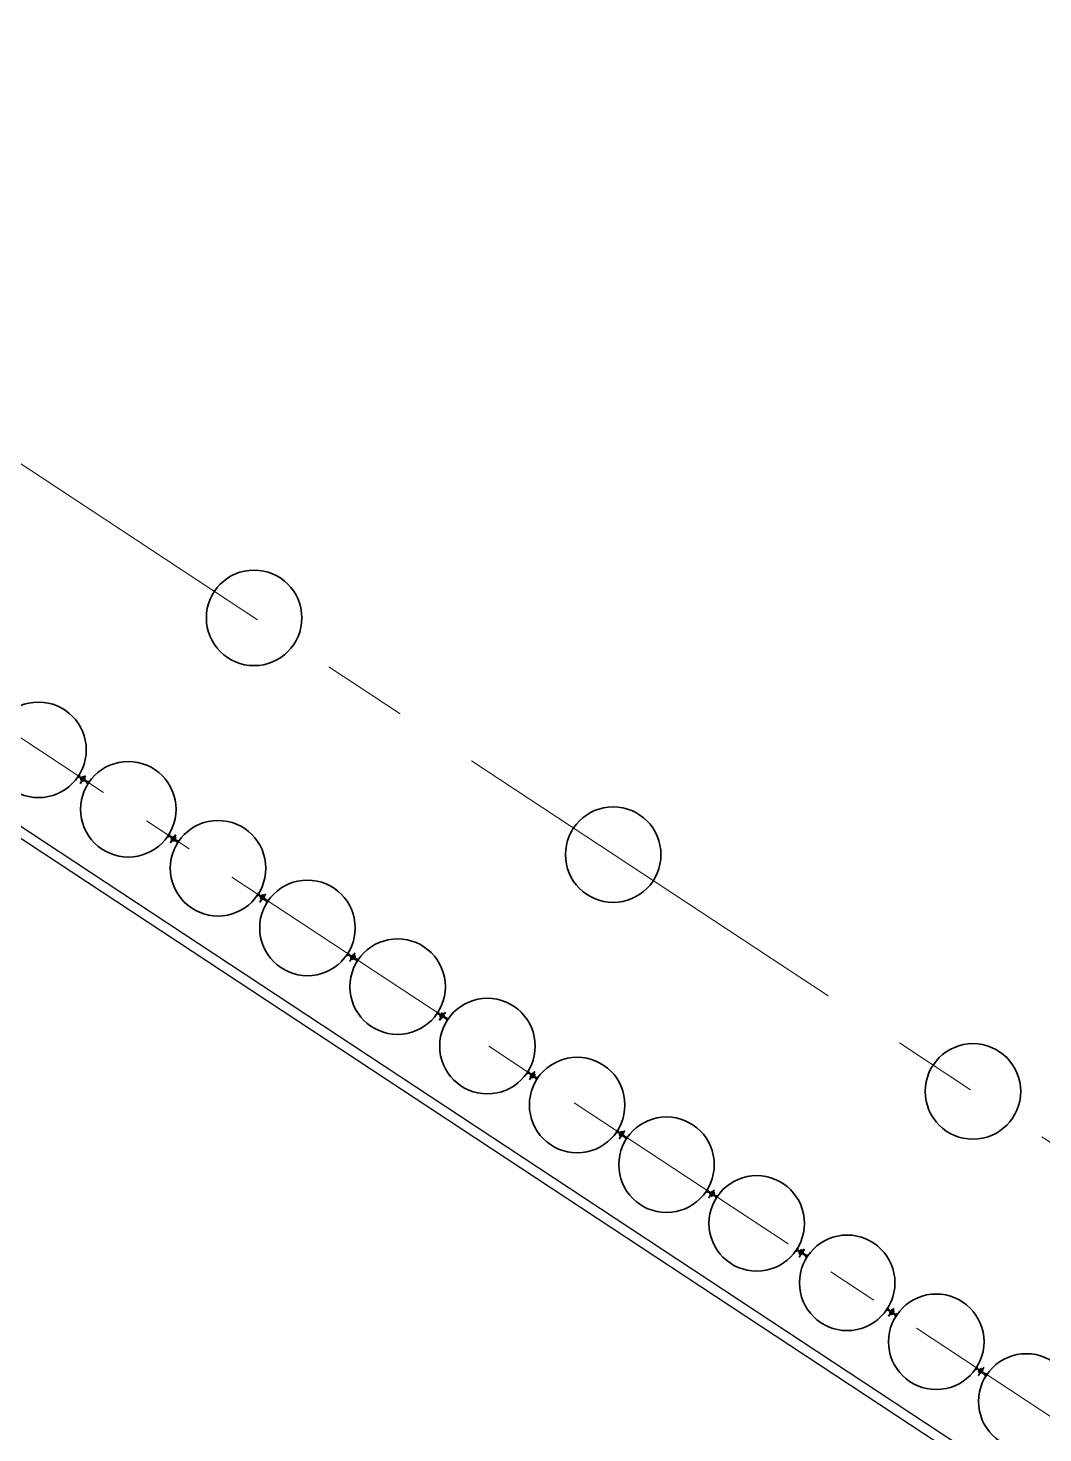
# Model space of a CAD drawing. Header units: millimetres. Extents: x 0 to 581027, y 0 to 6627194.
# Drawn here: x 580603.53 to 580618.62, y 6625676.12 to 6625697.01 of the extents above; entities that cross this region are included whole.
import ezdxf

# ---------------------------------------------------------------- set-up
doc = ezdxf.new("R2010")
doc.units = ezdxf.units.MM
doc.linetypes.add('CENTERX2', pattern=[20.32, 12.7, -2.54, 2.54, -2.54])
doc.linetypes.add('CONTINOUS', pattern=[0])
for name, color, linetype, lineweight in [('ГР_Верх_строение', 250, 'CONTINOUS', 30), ('ГР_Причал 5_СО8', 123, 'Continuous', 35), ('ГР_Разбивочная ось', 2, 'CENTERX2', 13), ('ГР_Фасонный профиль 2415', 3, 'Continuous', 35), ('ГР_Фасонный профиль 2416', 60, 'Continuous', 35), ('ГР_ШТС1_1а', 4, 'Continuous', 35), ('ГР_ШТС2_1а', 21, 'Continuous', 35), ('ГР_ШТС3д_1а', 111, 'Continuous', 35)]:
    doc.layers.add(name, color=color, linetype=linetype, lineweight=lineweight)
doc.layers.add('Этап 5.2 верхняя бровка', color=7, linetype='Continuous')
doc.layers.add('Этап 5.2 нижняя бровка', color=7, linetype='Continuous')

msp = doc.modelspace()

# ---------------------------------------------------------------- linework, layer by layer
at = {"layer": 'Defpoints', "ltscale": 0.5, "extrusion": (-3.16225e-05, -2.58101e-05, 1), "elevation": -3.288}
for points in [[(580604.31, 6625685.78), (580604.31, 6625685.78), (580604.31, 6625685.78), (580604.31, 6625685.78), (580604.39, 6625685.9)], [(580605.65, 6625684.9), (580605.65, 6625684.9), (580605.65, 6625684.9), (580605.65, 6625684.9), (580605.73, 6625685.02)], [(580606.98, 6625684.02), (580606.98, 6625684.02), (580606.98, 6625684.02), (580606.98, 6625684.02), (580607.07, 6625684.14)], [(580608.32, 6625683.14), (580608.32, 6625683.14), (580608.32, 6625683.14), (580608.32, 6625683.14), (580608.4, 6625683.26)], [(580609.65, 6625682.26), (580609.65, 6625682.26), (580609.65, 6625682.26), (580609.65, 6625682.26), (580609.74, 6625682.38)], [(580610.99, 6625681.38), (580610.99, 6625681.38), (580610.99, 6625681.38), (580610.99, 6625681.38), (580611.07, 6625681.5)], [(580612.33, 6625680.5), (580612.33, 6625680.5), (580612.33, 6625680.5), (580612.33, 6625680.5), (580612.41, 6625680.62)], [(580613.66, 6625679.62), (580613.66, 6625679.62), (580613.66, 6625679.62), (580613.66, 6625679.62), (580613.74, 6625679.74)], [(580615, 6625678.74), (580615, 6625678.74), (580615, 6625678.74), (580615, 6625678.74), (580615.08, 6625678.86)], [(580616.33, 6625677.86), (580616.33, 6625677.86), (580616.33, 6625677.86), (580616.33, 6625677.86), (580616.41, 6625677.98)], [(580617.67, 6625676.98), (580617.67, 6625676.98), (580617.67, 6625676.98), (580617.67, 6625676.98), (580617.75, 6625677.1)]]:
    msp.add_lwpolyline(points, dxfattribs=at)
at = {"layer": 'Defpoints', "ltscale": 0.5, "extrusion": (1.66525e-07, 4.28526e-05, 1)}
for points, elevation in [([(580604.31, 6625685.78), (580604.31, 6625685.78), (580604.31, 6625685.78), (580604.31, 6625685.78), (580604.39, 6625685.9)], 1.233), ([(580605.65, 6625684.9), (580605.65, 6625684.9), (580605.65, 6625684.9), (580605.65, 6625684.9), (580605.73, 6625685.02)], 1.233), ([(580609.65, 6625682.26), (580609.65, 6625682.26), (580609.65, 6625682.26), (580609.65, 6625682.26), (580609.74, 6625682.38)], 1.234), ([(580610.99, 6625681.38), (580610.99, 6625681.38), (580610.99, 6625681.38), (580610.99, 6625681.38), (580611.07, 6625681.5)], 1.234), ([(580615, 6625678.74), (580615, 6625678.74), (580615, 6625678.74), (580615, 6625678.74), (580615.08, 6625678.86)], 1.233), ([(580616.33, 6625677.86), (580616.33, 6625677.86), (580616.33, 6625677.86), (580616.33, 6625677.86), (580616.41, 6625677.98)], 1.233)]:
    msp.add_lwpolyline(points, dxfattribs=dict(at, elevation=elevation))
at = {"layer": 'Defpoints', "ltscale": 0.5, "extrusion": (1.82928e-05, 5.32664e-05, 1), "elevation": 2.994}
for points in [[(580606.98, 6625684.02), (580606.98, 6625684.02), (580606.98, 6625684.02), (580606.98, 6625684.02), (580607.07, 6625684.14)], [(580608.32, 6625683.14), (580608.32, 6625683.14), (580608.32, 6625683.14), (580608.32, 6625683.14), (580608.4, 6625683.26)], [(580612.33, 6625680.5), (580612.33, 6625680.5), (580612.33, 6625680.5), (580612.33, 6625680.5), (580612.41, 6625680.62)], [(580613.66, 6625679.62), (580613.66, 6625679.62), (580613.66, 6625679.62), (580613.66, 6625679.62), (580613.74, 6625679.74)], [(580617.67, 6625676.98), (580617.67, 6625676.98), (580617.67, 6625676.98), (580617.67, 6625676.98), (580617.75, 6625677.1)]]:
    msp.add_lwpolyline(points, dxfattribs=at)
at = {"layer": 'ГР_Верх_строение', "color": 6, "ltscale": 10, "elevation": 0}
msp.add_lwpolyline([(580875.68, 6625540.31), (580823.2, 6625540.31), (580560.198, 6625713.617)], dxfattribs=at)
at = {"layer": 'ГР_Причал 5_СО8', "ltscale": 100, "extrusion": (1.84014e-06, -1.21471e-06, 1)}
for centre in [(580606.89, 6625688.24, 0.11), (580606.89, 6625688.24, 0.11), (580612.23, 6625684.72, 0.11), (580612.23, 6625684.72, 0.11), (580617.58, 6625681.2, 0.11)]:
    msp.add_circle(centre, 0.71, dxfattribs=at)
at = {"layer": 'ГР_Разбивочная ось', "ltscale": 0.5, "elevation": 0}
msp.add_lwpolyline([(580810.55, 6625554.04), (580563.28, 6625716.98)], dxfattribs=at)
at = {"layer": 'ГР_Разбивочная ось', "ltscale": 0.3, "elevation": 0}
msp.add_lwpolyline([(580880.21, 6625541.41), (580823.53, 6625541.41), (580561.41, 6625714.14)], dxfattribs=at)
at = {"layer": 'ГР_Фасонный профиль 2415', "extrusion": (1.66525e-07, 4.28526e-05, 1)}
for points, elevation in [([(580604.34, 6625685.84, 0.414214), (580604.34, 6625685.83), (580604.34, 6625685.83, 0.376367), (580604.35, 6625685.83), (580604.35, 6625685.83, -0.57735), (580604.35, 6625685.84), (580604.41, 6625685.8, -0.339454), (580604.41, 6625685.79), (580604.41, 6625685.79, 0.339454), (580604.41, 6625685.78, 0.414214), (580604.42, 6625685.78, -0.135884), (580604.43, 6625685.8, -0.135884), (580604.44, 6625685.81, 0.414214), (580604.44, 6625685.81, 0.339454), (580604.42, 6625685.81), (580604.42, 6625685.81, -0.339454), (580604.42, 6625685.81), (580604.36, 6625685.85, -0.57735), (580604.36, 6625685.85), (580604.36, 6625685.86, 0.287204), (580604.36, 6625685.86), (580604.36, 6625685.86, 0.414214), (580604.35, 6625685.86)], 1.233), ([(580605.69, 6625684.95, -0.414214), (580605.68, 6625684.94), (580605.68, 6625684.95, -0.376367), (580605.68, 6625684.95), (580605.68, 6625684.95, 0.57735), (580605.68, 6625684.96), (580605.63, 6625685, 0.339454), (580605.62, 6625685), (580605.62, 6625684.99, -0.339454), (580605.61, 6625684.99, -0.414214), (580605.6, 6625685, 0.135884), (580605.62, 6625685.01, 0.135884), (580605.62, 6625685.03, -0.414214), (580605.63, 6625685.03, -0.339454), (580605.63, 6625685.02), (580605.63, 6625685.01, 0.339454), (580605.63, 6625685.01), (580605.69, 6625684.97, 0.57735), (580605.7, 6625684.97), (580605.7, 6625684.98, -0.287204), (580605.7, 6625684.98), (580605.7, 6625684.98, -0.414214), (580605.71, 6625684.96)], 1.233), ([(580609.68, 6625682.32, 0.414214), (580609.68, 6625682.31), (580609.68, 6625682.31, 0.376367), (580609.69, 6625682.31), (580609.69, 6625682.31, -0.57735), (580609.69, 6625682.32), (580609.75, 6625682.28, -0.339454), (580609.75, 6625682.27), (580609.75, 6625682.27, 0.339454), (580609.76, 6625682.26, 0.414214), (580609.76, 6625682.26, -0.135884), (580609.77, 6625682.28, -0.135884), (580609.78, 6625682.29, 0.414214), (580609.78, 6625682.29, 0.339454), (580609.77, 6625682.29), (580609.76, 6625682.29, -0.339454), (580609.76, 6625682.29), (580609.7, 6625682.33, -0.57735), (580609.7, 6625682.33), (580609.7, 6625682.34, 0.287204), (580609.71, 6625682.34), (580609.7, 6625682.34, 0.414214), (580609.69, 6625682.34)], 1.234), ([(580611.04, 6625681.43, -0.414214), (580611.03, 6625681.42), (580611.02, 6625681.43, -0.376367), (580611.02, 6625681.43), (580611.03, 6625681.43, 0.57735), (580611.03, 6625681.44), (580610.97, 6625681.48, 0.339454), (580610.96, 6625681.48), (580610.96, 6625681.47, -0.339454), (580610.95, 6625681.47, -0.414214), (580610.95, 6625681.48, 0.135884), (580610.96, 6625681.49, 0.135884), (580610.96, 6625681.51, -0.414214), (580610.97, 6625681.51, -0.339454), (580610.97, 6625681.5), (580610.97, 6625681.49, 0.339454), (580610.98, 6625681.49), (580611.03, 6625681.45, 0.57735), (580611.04, 6625681.45), (580611.04, 6625681.46, -0.287204), (580611.04, 6625681.46), (580611.05, 6625681.46, -0.414214), (580611.05, 6625681.44)], 1.234), ([(580615.02, 6625678.8, 0.414214), (580615.02, 6625678.79), (580615.03, 6625678.79, 0.376367), (580615.03, 6625678.79), (580615.03, 6625678.79, -0.57735), (580615.04, 6625678.8), (580615.09, 6625678.76, -0.339454), (580615.1, 6625678.75), (580615.09, 6625678.75, 0.339454), (580615.1, 6625678.74, 0.414214), (580615.1, 6625678.74, -0.135884), (580615.11, 6625678.76, -0.135884), (580615.12, 6625678.77, 0.414214), (580615.12, 6625678.77, 0.339454), (580615.11, 6625678.77), (580615.11, 6625678.77, -0.339454), (580615.1, 6625678.77), (580615.04, 6625678.81, -0.57735), (580615.04, 6625678.81), (580615.05, 6625678.82, 0.287204), (580615.05, 6625678.82), (580615.04, 6625678.82, 0.414214), (580615.03, 6625678.82)], 1.233), ([(580616.38, 6625677.91, -0.414214), (580616.37, 6625677.9), (580616.36, 6625677.91, -0.376367), (580616.36, 6625677.91), (580616.37, 6625677.91, 0.57735), (580616.37, 6625677.92), (580616.31, 6625677.96, 0.339454), (580616.3, 6625677.96), (580616.3, 6625677.95, -0.339454), (580616.29, 6625677.95, -0.414214), (580616.29, 6625677.96, 0.135884), (580616.3, 6625677.97, 0.135884), (580616.31, 6625677.99, -0.414214), (580616.31, 6625677.99, -0.339454), (580616.32, 6625677.98), (580616.31, 6625677.97, 0.339454), (580616.32, 6625677.97), (580616.37, 6625677.93, 0.57735), (580616.38, 6625677.93), (580616.38, 6625677.94, -0.287204), (580616.38, 6625677.94), (580616.39, 6625677.94, -0.414214), (580616.39, 6625677.92)], 1.233)]:
    msp.add_lwpolyline(points, format="xyb", close=True, dxfattribs=dict(at, elevation=elevation))
at = {"layer": 'ГР_Фасонный профиль 2415', "extrusion": (1.82928e-05, 5.32664e-05, 1), "elevation": 2.994}
for points in [[(580607.01, 6625684.08, 0.414214), (580607.01, 6625684.07), (580607.01, 6625684.07, 0.376367), (580607.02, 6625684.07), (580607.02, 6625684.07, -0.57735), (580607.02, 6625684.08), (580607.08, 6625684.04, -0.339454), (580607.08, 6625684.03), (580607.08, 6625684.03, 0.339454), (580607.09, 6625684.02, 0.414214), (580607.09, 6625684.02, -0.135884), (580607.1, 6625684.04, -0.135884), (580607.11, 6625684.05, 0.414214), (580607.11, 6625684.05, 0.339454), (580607.1, 6625684.05), (580607.09, 6625684.05, -0.339454), (580607.09, 6625684.05), (580607.03, 6625684.09, -0.57735), (580607.03, 6625684.09), (580607.03, 6625684.1, 0.287204), (580607.03, 6625684.1), (580607.03, 6625684.1, 0.414214), (580607.02, 6625684.1)], [(580608.37, 6625683.19, -0.414214), (580608.35, 6625683.18), (580608.35, 6625683.19, -0.376367), (580608.35, 6625683.19), (580608.35, 6625683.19, 0.57735), (580608.35, 6625683.2), (580608.3, 6625683.24, 0.339454), (580608.29, 6625683.24), (580608.29, 6625683.23, -0.339454), (580608.28, 6625683.23, -0.414214), (580608.28, 6625683.24, 0.135884), (580608.29, 6625683.25, 0.135884), (580608.29, 6625683.27, -0.414214), (580608.3, 6625683.27, -0.339454), (580608.3, 6625683.26), (580608.3, 6625683.25, 0.339454), (580608.3, 6625683.25), (580608.36, 6625683.21, 0.57735), (580608.37, 6625683.21), (580608.37, 6625683.22, -0.287204), (580608.37, 6625683.22), (580608.38, 6625683.22, -0.414214), (580608.38, 6625683.2)], [(580612.35, 6625680.56, 0.414214), (580612.35, 6625680.55), (580612.36, 6625680.55, 0.376367), (580612.36, 6625680.55), (580612.36, 6625680.55, -0.57735), (580612.36, 6625680.56), (580612.42, 6625680.52, -0.339454), (580612.42, 6625680.51), (580612.42, 6625680.51, 0.339454), (580612.43, 6625680.5, 0.414214), (580612.43, 6625680.5, -0.135884), (580612.44, 6625680.52, -0.135884), (580612.45, 6625680.53, 0.414214), (580612.45, 6625680.53, 0.339454), (580612.44, 6625680.53), (580612.43, 6625680.53, -0.339454), (580612.43, 6625680.53), (580612.37, 6625680.57, -0.57735), (580612.37, 6625680.57), (580612.38, 6625680.58, 0.287204), (580612.38, 6625680.58), (580612.37, 6625680.58, 0.414214), (580612.36, 6625680.58)], [(580613.71, 6625679.67, -0.414214), (580613.7, 6625679.66), (580613.69, 6625679.67, -0.376367), (580613.69, 6625679.67), (580613.7, 6625679.67, 0.57735), (580613.7, 6625679.68), (580613.64, 6625679.72, 0.339454), (580613.63, 6625679.72), (580613.63, 6625679.71, -0.339454), (580613.62, 6625679.71, -0.414214), (580613.62, 6625679.72, 0.135884), (580613.63, 6625679.73, 0.135884), (580613.64, 6625679.75, -0.414214), (580613.64, 6625679.75, -0.339454), (580613.64, 6625679.74), (580613.64, 6625679.73, 0.339454), (580613.65, 6625679.73), (580613.7, 6625679.69, 0.57735), (580613.71, 6625679.69), (580613.71, 6625679.7, -0.287204), (580613.71, 6625679.7), (580613.72, 6625679.7, -0.414214), (580613.72, 6625679.68)], [(580617.69, 6625677.04, 0.414214), (580617.69, 6625677.03), (580617.7, 6625677.03, 0.376367), (580617.7, 6625677.03), (580617.7, 6625677.03, -0.57735), (580617.71, 6625677.04), (580617.76, 6625677, -0.339454), (580617.77, 6625676.99), (580617.77, 6625676.99, 0.339454), (580617.77, 6625676.98, 0.414214), (580617.77, 6625676.98, -0.135884), (580617.78, 6625677, -0.135884), (580617.79, 6625677.01, 0.414214), (580617.79, 6625677.01, 0.339454), (580617.78, 6625677.01), (580617.78, 6625677.01, -0.339454), (580617.77, 6625677.01), (580617.71, 6625677.05, -0.57735), (580617.71, 6625677.05), (580617.72, 6625677.06, 0.287204), (580617.72, 6625677.06), (580617.71, 6625677.06, 0.414214), (580617.7, 6625677.06)]]:
    msp.add_lwpolyline(points, format="xyb", close=True, dxfattribs=at)
at = {"layer": 'ГР_Фасонный профиль 2416', "extrusion": (-3.16225e-05, -2.58101e-05, 1), "elevation": -3.288}
for points in [[(580604.34, 6625685.85), (580604.33, 6625685.84, 0.414214), (580604.33, 6625685.83), (580604.34, 6625685.83, 0.482551), (580604.34, 6625685.83), (580604.35, 6625685.83, -0.414214), (580604.35, 6625685.83), (580604.35, 6625685.83, -0.414214), (580604.36, 6625685.82), (580604.36, 6625685.82, -0.414214), (580604.33, 6625685.82), (580604.33, 6625685.82, -0.296184), (580604.32, 6625685.84, 0.414214), (580604.31, 6625685.86), (580604.29, 6625685.88, 0.339454), (580604.29, 6625685.88), (580604.28, 6625685.87, -0.339454), (580604.27, 6625685.87, -0.414214), (580604.27, 6625685.88, 0.135884), (580604.28, 6625685.89, 0.135884), (580604.29, 6625685.91, -0.414214), (580604.29, 6625685.91, -0.339454), (580604.3, 6625685.9), (580604.3, 6625685.89, 0.339454), (580604.3, 6625685.89), (580604.32, 6625685.87, 0.414214), (580604.34, 6625685.88, -0.296184), (580604.36, 6625685.88), (580604.37, 6625685.87, -0.414214), (580604.38, 6625685.85), (580604.38, 6625685.85, -0.414214), (580604.36, 6625685.85), (580604.36, 6625685.85, -0.414214), (580604.36, 6625685.85), (580604.36, 6625685.86, 0.482551), (580604.36, 6625685.86), (580604.36, 6625685.87, 0.414214), (580604.34, 6625685.86)], [(580605.7, 6625684.95), (580605.7, 6625684.94, -0.414214), (580605.68, 6625684.94), (580605.68, 6625684.94, -0.482551), (580605.68, 6625684.95), (580605.68, 6625684.95, 0.414214), (580605.68, 6625684.96), (580605.68, 6625684.96, 0.414214), (580605.67, 6625684.96), (580605.67, 6625684.96, 0.414214), (580605.67, 6625684.93), (580605.68, 6625684.93, 0.296184), (580605.7, 6625684.93, -0.414214), (580605.72, 6625684.93), (580605.74, 6625684.92, -0.339454), (580605.75, 6625684.91), (580605.75, 6625684.91, 0.339454), (580605.75, 6625684.9, 0.414214), (580605.76, 6625684.9, -0.135884), (580605.76, 6625684.92, -0.135884), (580605.77, 6625684.93, 0.414214), (580605.77, 6625684.93, 0.339454), (580605.76, 6625684.93), (580605.76, 6625684.93, -0.339454), (580605.75, 6625684.93), (580605.73, 6625684.94, -0.414214), (580605.73, 6625684.96, 0.296184), (580605.72, 6625684.99), (580605.71, 6625684.99, 0.414214), (580605.69, 6625684.99), (580605.69, 6625684.99, 0.414214), (580605.69, 6625684.97), (580605.69, 6625684.97, 0.414214), (580605.7, 6625684.97), (580605.7, 6625684.98, -0.482551), (580605.7, 6625684.98), (580605.71, 6625684.98, -0.414214), (580605.71, 6625684.96)], [(580607.01, 6625684.09), (580607, 6625684.08, 0.414214), (580607.01, 6625684.07), (580607.01, 6625684.07, 0.482551), (580607.02, 6625684.07), (580607.02, 6625684.07, -0.414214), (580607.02, 6625684.07), (580607.02, 6625684.07, -0.414214), (580607.03, 6625684.06), (580607.03, 6625684.06, -0.414214), (580607, 6625684.06), (580607, 6625684.06, -0.296184), (580606.99, 6625684.08, 0.414214), (580606.98, 6625684.1), (580606.96, 6625684.12, 0.339454), (580606.96, 6625684.12), (580606.95, 6625684.11, -0.339454), (580606.94, 6625684.11, -0.414214), (580606.94, 6625684.12, 0.135884), (580606.95, 6625684.13, 0.135884), (580606.96, 6625684.15, -0.414214), (580606.96, 6625684.15, -0.339454), (580606.97, 6625684.14), (580606.97, 6625684.13, 0.339454), (580606.97, 6625684.13), (580606.99, 6625684.11, 0.414214), (580607.01, 6625684.12, -0.296184), (580607.04, 6625684.12), (580607.04, 6625684.11, -0.414214), (580607.05, 6625684.09), (580607.05, 6625684.09, -0.414214), (580607.03, 6625684.09), (580607.03, 6625684.09, -0.414214), (580607.03, 6625684.09), (580607.03, 6625684.1, 0.482551), (580607.03, 6625684.1), (580607.03, 6625684.11, 0.414214), (580607.02, 6625684.1)], [(580608.38, 6625683.19), (580608.37, 6625683.18, -0.414214), (580608.36, 6625683.18), (580608.35, 6625683.18, -0.482551), (580608.35, 6625683.19), (580608.35, 6625683.19, 0.414214), (580608.35, 6625683.2), (580608.35, 6625683.2, 0.414214), (580608.34, 6625683.2), (580608.34, 6625683.2, 0.414214), (580608.34, 6625683.17), (580608.35, 6625683.17, 0.296184), (580608.37, 6625683.17, -0.414214), (580608.39, 6625683.17), (580608.42, 6625683.16, -0.339454), (580608.42, 6625683.15), (580608.42, 6625683.15, 0.339454), (580608.42, 6625683.14, 0.414214), (580608.43, 6625683.14, -0.135884), (580608.43, 6625683.16, -0.135884), (580608.44, 6625683.17, 0.414214), (580608.44, 6625683.17, 0.339454), (580608.43, 6625683.17), (580608.43, 6625683.17, -0.339454), (580608.42, 6625683.17), (580608.4, 6625683.18, -0.414214), (580608.4, 6625683.2, 0.296184), (580608.39, 6625683.23), (580608.38, 6625683.23, 0.414214), (580608.36, 6625683.23), (580608.36, 6625683.23, 0.414214), (580608.36, 6625683.21), (580608.36, 6625683.21, 0.414214), (580608.37, 6625683.21), (580608.37, 6625683.22, -0.482551), (580608.37, 6625683.22), (580608.38, 6625683.22, -0.414214), (580608.38, 6625683.2)], [(580609.68, 6625682.33), (580609.67, 6625682.32, 0.414214), (580609.68, 6625682.31), (580609.68, 6625682.31, 0.482551), (580609.69, 6625682.31), (580609.69, 6625682.31, -0.414214), (580609.69, 6625682.31), (580609.69, 6625682.31, -0.414214), (580609.7, 6625682.3), (580609.7, 6625682.3, -0.414214), (580609.67, 6625682.3), (580609.67, 6625682.3, -0.296184), (580609.66, 6625682.32, 0.414214), (580609.65, 6625682.34), (580609.63, 6625682.36, 0.339454), (580609.63, 6625682.36), (580609.62, 6625682.35, -0.339454), (580609.61, 6625682.35, -0.414214), (580609.61, 6625682.36, 0.135884), (580609.62, 6625682.37, 0.135884), (580609.63, 6625682.39, -0.414214), (580609.63, 6625682.39, -0.339454), (580609.64, 6625682.38), (580609.64, 6625682.37, 0.339454), (580609.64, 6625682.37), (580609.66, 6625682.35, 0.414214), (580609.68, 6625682.36, -0.296184), (580609.71, 6625682.36), (580609.71, 6625682.35, -0.414214), (580609.72, 6625682.33), (580609.72, 6625682.33, -0.414214), (580609.71, 6625682.33), (580609.7, 6625682.33, -0.414214), (580609.7, 6625682.33), (580609.71, 6625682.34, 0.482551), (580609.7, 6625682.34), (580609.7, 6625682.35, 0.414214), (580609.69, 6625682.34)], [(580611.05, 6625681.43), (580611.04, 6625681.42, -0.414214), (580611.03, 6625681.42), (580611.02, 6625681.42, -0.482551), (580611.02, 6625681.43), (580611.02, 6625681.43, 0.414214), (580611.02, 6625681.44), (580611.02, 6625681.44, 0.414214), (580611.01, 6625681.44), (580611.01, 6625681.44, 0.414214), (580611.01, 6625681.41), (580611.02, 6625681.41, 0.296184), (580611.04, 6625681.41, -0.414214), (580611.06, 6625681.41), (580611.09, 6625681.4, -0.339454), (580611.09, 6625681.39), (580611.09, 6625681.39, 0.339454), (580611.09, 6625681.38, 0.414214), (580611.1, 6625681.38, -0.135884), (580611.1, 6625681.4, -0.135884), (580611.12, 6625681.41, 0.414214), (580611.11, 6625681.41, 0.339454), (580611.1, 6625681.41), (580611.1, 6625681.41, -0.339454), (580611.09, 6625681.41), (580611.07, 6625681.42, -0.414214), (580611.07, 6625681.44, 0.296184), (580611.06, 6625681.47), (580611.05, 6625681.47, 0.414214), (580611.03, 6625681.47), (580611.03, 6625681.47, 0.414214), (580611.03, 6625681.45), (580611.03, 6625681.45, 0.414214), (580611.04, 6625681.45), (580611.04, 6625681.46, -0.482551), (580611.05, 6625681.46), (580611.05, 6625681.46, -0.414214), (580611.05, 6625681.44)], [(580612.35, 6625680.57), (580612.34, 6625680.56, 0.414214), (580612.35, 6625680.55), (580612.35, 6625680.55, 0.482551), (580612.36, 6625680.55), (580612.36, 6625680.55, -0.414214), (580612.36, 6625680.55), (580612.37, 6625680.55, -0.414214), (580612.37, 6625680.54), (580612.37, 6625680.54, -0.414214), (580612.35, 6625680.54), (580612.34, 6625680.54, -0.296184), (580612.33, 6625680.56, 0.414214), (580612.33, 6625680.58), (580612.3, 6625680.6, 0.339454), (580612.3, 6625680.6), (580612.3, 6625680.59, -0.339454), (580612.28, 6625680.59, -0.414214), (580612.28, 6625680.6, 0.135884), (580612.29, 6625680.61, 0.135884), (580612.3, 6625680.63, -0.414214), (580612.31, 6625680.63, -0.339454), (580612.31, 6625680.62), (580612.31, 6625680.61, 0.339454), (580612.31, 6625680.61), (580612.33, 6625680.59, 0.414214), (580612.35, 6625680.6, -0.296184), (580612.38, 6625680.6), (580612.38, 6625680.59, -0.414214), (580612.39, 6625680.57), (580612.39, 6625680.57, -0.414214), (580612.38, 6625680.57), (580612.37, 6625680.57, -0.414214), (580612.37, 6625680.57), (580612.38, 6625680.58, 0.482551), (580612.38, 6625680.58), (580612.37, 6625680.59, 0.414214), (580612.36, 6625680.58)], [(580613.72, 6625679.67), (580613.71, 6625679.66, -0.414214), (580613.7, 6625679.66), (580613.69, 6625679.66, -0.482551), (580613.69, 6625679.67), (580613.7, 6625679.67, 0.414214), (580613.69, 6625679.68), (580613.69, 6625679.68, 0.414214), (580613.68, 6625679.68), (580613.68, 6625679.68, 0.414214), (580613.68, 6625679.65), (580613.69, 6625679.65, 0.296184), (580613.71, 6625679.65, -0.414214), (580613.74, 6625679.65), (580613.76, 6625679.64, -0.339454), (580613.76, 6625679.63), (580613.76, 6625679.63, 0.339454), (580613.76, 6625679.62, 0.414214), (580613.77, 6625679.62, -0.135884), (580613.77, 6625679.64, -0.135884), (580613.79, 6625679.65, 0.414214), (580613.78, 6625679.65, 0.339454), (580613.77, 6625679.65), (580613.77, 6625679.65, -0.339454), (580613.76, 6625679.65), (580613.74, 6625679.66, -0.414214), (580613.74, 6625679.68, 0.296184), (580613.73, 6625679.71), (580613.72, 6625679.71, 0.414214), (580613.7, 6625679.71), (580613.7, 6625679.71, 0.414214), (580613.7, 6625679.69), (580613.71, 6625679.69, 0.414214), (580613.71, 6625679.69), (580613.71, 6625679.7, -0.482551), (580613.72, 6625679.7), (580613.72, 6625679.7, -0.414214), (580613.72, 6625679.68)], [(580615.02, 6625678.81), (580615.02, 6625678.8, 0.414214), (580615.02, 6625678.79), (580615.02, 6625678.79, 0.482551), (580615.03, 6625678.79), (580615.03, 6625678.79, -0.414214), (580615.03, 6625678.79), (580615.04, 6625678.79, -0.414214), (580615.04, 6625678.78), (580615.04, 6625678.78, -0.414214), (580615.02, 6625678.78), (580615.01, 6625678.78, -0.296184), (580615, 6625678.8, 0.414214), (580615, 6625678.82), (580614.97, 6625678.84, 0.339454), (580614.97, 6625678.84), (580614.97, 6625678.83, -0.339454), (580614.95, 6625678.83, -0.414214), (580614.95, 6625678.84, 0.135884), (580614.97, 6625678.85, 0.135884), (580614.97, 6625678.87, -0.414214), (580614.98, 6625678.87, -0.339454), (580614.98, 6625678.86), (580614.98, 6625678.85, 0.339454), (580614.98, 6625678.85), (580615, 6625678.83, 0.414214), (580615.02, 6625678.84, -0.296184), (580615.05, 6625678.84), (580615.05, 6625678.83, -0.414214), (580615.06, 6625678.81), (580615.06, 6625678.81, -0.414214), (580615.05, 6625678.81), (580615.04, 6625678.81, -0.414214), (580615.04, 6625678.81), (580615.05, 6625678.82, 0.482551), (580615.05, 6625678.82), (580615.04, 6625678.83, 0.414214), (580615.03, 6625678.82)], [(580616.39, 6625677.91), (580616.38, 6625677.9, -0.414214), (580616.37, 6625677.9), (580616.36, 6625677.9, -0.482551), (580616.36, 6625677.91), (580616.37, 6625677.91, 0.414214), (580616.37, 6625677.92), (580616.36, 6625677.92, 0.414214), (580616.35, 6625677.92), (580616.35, 6625677.92, 0.414214), (580616.36, 6625677.89), (580616.36, 6625677.89, 0.296184), (580616.39, 6625677.89, -0.414214), (580616.41, 6625677.89), (580616.43, 6625677.88, -0.339454), (580616.43, 6625677.87), (580616.43, 6625677.87, 0.339454), (580616.43, 6625677.86, 0.414214), (580616.44, 6625677.86, -0.135884), (580616.44, 6625677.88, -0.135884), (580616.46, 6625677.89, 0.414214), (580616.46, 6625677.89, 0.339454), (580616.44, 6625677.89), (580616.44, 6625677.89, -0.339454), (580616.44, 6625677.89), (580616.41, 6625677.9, -0.414214), (580616.41, 6625677.92, 0.296184), (580616.4, 6625677.95), (580616.39, 6625677.95, 0.414214), (580616.37, 6625677.95), (580616.37, 6625677.95, 0.414214), (580616.37, 6625677.93), (580616.38, 6625677.93, 0.414214), (580616.38, 6625677.93), (580616.38, 6625677.94, -0.482551), (580616.39, 6625677.94), (580616.39, 6625677.94, -0.414214), (580616.39, 6625677.92)], [(580617.69, 6625677.05), (580617.69, 6625677.04, 0.414214), (580617.69, 6625677.03), (580617.69, 6625677.03, 0.482551), (580617.7, 6625677.03), (580617.7, 6625677.03, -0.414214), (580617.7, 6625677.03), (580617.71, 6625677.03, -0.414214), (580617.71, 6625677.02), (580617.71, 6625677.02, -0.414214), (580617.69, 6625677.02), (580617.68, 6625677.02, -0.296184), (580617.67, 6625677.04, 0.414214), (580617.67, 6625677.06), (580617.65, 6625677.08, 0.339454), (580617.64, 6625677.08), (580617.64, 6625677.07, -0.339454), (580617.63, 6625677.07, -0.414214), (580617.62, 6625677.08, 0.135884), (580617.64, 6625677.09, 0.135884), (580617.64, 6625677.11, -0.414214), (580617.65, 6625677.11, -0.339454), (580617.65, 6625677.1), (580617.65, 6625677.09, 0.339454), (580617.65, 6625677.09), (580617.67, 6625677.07, 0.414214), (580617.7, 6625677.08, -0.296184), (580617.72, 6625677.08), (580617.73, 6625677.07, -0.414214), (580617.73, 6625677.05), (580617.73, 6625677.05, -0.414214), (580617.72, 6625677.05), (580617.72, 6625677.05, -0.414214), (580617.71, 6625677.05), (580617.72, 6625677.06, 0.482551), (580617.72, 6625677.06), (580617.71, 6625677.07, 0.414214), (580617.7, 6625677.06)]]:
    msp.add_lwpolyline(points, format="xyb", close=True, dxfattribs=at)
at = {"layer": 'ГР_ШТС1_1а', "extrusion": (-3.16225e-05, -2.58101e-05, 1)}
for centre in [(580603.69, 6625686.28, -3.29), (580606.36, 6625684.52, -3.29), (580609.03, 6625682.76, -3.29), (580611.7, 6625681, -3.29), (580614.37, 6625679.24, -3.29), (580617.04, 6625677.48, -3.29)]:
    msp.add_circle(centre, 0.71, dxfattribs=at)
at = {"layer": 'ГР_ШТС2_1а', "extrusion": (1.82928e-05, 5.32664e-05, 1)}
for centre in [(580607.69, 6625683.64, 2.99), (580613.03, 6625680.12, 2.99), (580618.38, 6625676.6, 2.99)]:
    msp.add_circle(centre, 0.71, dxfattribs=at)
at = {"layer": 'ГР_ШТС3д_1а', "extrusion": (1.66525e-07, 4.28526e-05, 1)}
for centre in [(580605.02, 6625685.4, 1.23), (580610.36, 6625681.88, 1.23), (580615.71, 6625678.36, 1.23)]:
    msp.add_circle(centre, 0.71, dxfattribs=at)
at = {"layer": 'Этап 5.2 верхняя бровка', "color": 3, "linetype": 'Continuous', "lineweight": 30}
msp.add_lwpolyline([(580025.73, 6625725.21), (580144.31, 6625626.85), (580198.01, 6625585.68), (580306.45, 6625503.96), (580380.3, 6625452.25, -0.007042), (580424.66, 6625424.55, -0.01078), (580452.97, 6625405.43, -0.000003), (580488.81, 6625380.08, -0.000055), (580490.46, 6625378.91, -0.000083), (580499.82, 6625372.28, 0.000042), (580518.49, 6625359.07, 0.014493), (580533.47, 6625349.1, 0.004205), (580586.34, 6625316.72, 0.045482), (580608.84, 6625305.84, 0.025712), (580650.9, 6625292.46, 0.178181), (580685.89, 6625295.84, 0.112994), (580728.34, 6625329.74), (580768.13, 6625390.9), (580811.37, 6625457.98), (580825.99, 6625484.4), (580843.64, 6625527.16)], format="xyb", dxfattribs=at)
at = {"layer": 'Этап 5.2 нижняя бровка', "color": 1, "lineweight": 30}
msp.add_lwpolyline([(580034.53, 6625734.49), (580560.2, 6625713.68), (580560.18, 6625713.46), (580823.18, 6625540.15), (580784.51, 6625481.76), (580737.88, 6625410.99), (580697.72, 6625350.06), (580412.01, 6625509.64), (580025.99, 6625725.17), (580032.37, 6625730.74), (580034.53, 6625734.49)], close=True, dxfattribs=at)

doc.saveas('drawing.dxf')
